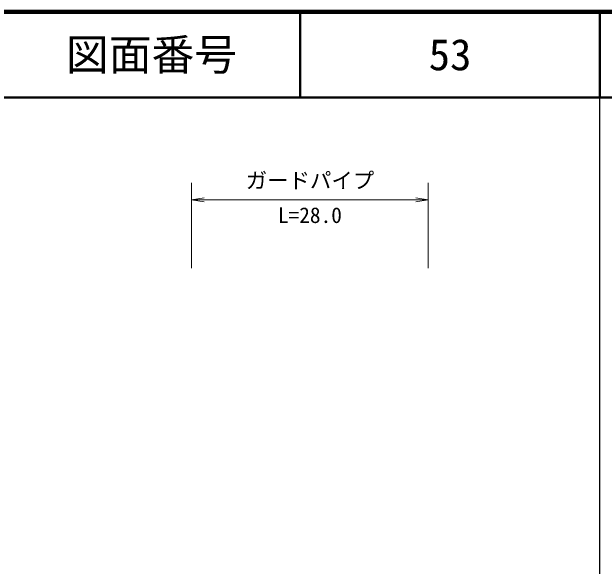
# Model space of a CAD drawing. Units: millimetres, scale not verified. Extents: x 40000 to 680000, y 20000 to 380000.
# Drawn here: x 510301 to 579500, y 315205 to 380000 of the extents above; entities that cross this region are included whole.
import ezdxf
from ezdxf.enums import TextEntityAlignment as Align

# ---------------------------------------------------------------- set-up
doc = ezdxf.new("R2010")
doc.units = ezdxf.units.MM
doc.header["$LTSCALE"] = 1000
for name, color, linetype, lineweight in [('M-STR-STR3', 7, 'Continuous', 13), ('M-TTL', 7, 'Continuous', 13), ('M-TTL-BAND', 7, 'Continuous', 25), ('M-TTL-LINE', 7, 'Continuous', 50)]:
    doc.layers.add(name, color=color, linetype=linetype, lineweight=lineweight)
doc.layers.add('M-TTL-TXT', color=7, linetype='Continuous')
doc.styles.add('ＭＳ ゴシック', font='')
doc.styles.get('ＭＳ ゴシック').set_extended_font_data('MS Gothic')

# ---------------------------------------------------------------- blocks, each defined once
blk = doc.blocks.new('open_arrow')
at = {"color": 0, "linetype": 'Continuous', "lineweight": -2}
blk.add_lwpolyline([(7.5, 1.25), (0, 0), (7.5, -1.25)], dxfattribs=at)

msp = doc.modelspace()

# ---------------------------------------------------------------- linework, layer by layer
at = {"layer": 'M-STR-STR3'}
for p, q in [((531304, 350029), (531304, 360029)), ((558955, 350029), (558955, 360029)), ((531304, 358029), (558955, 358029))]:
    msp.add_line(p, q, dxfattribs=at)
at = {"layer": 'M-TTL', "color": 2, "lineweight": 140}
msp.add_line((680000, 380000), (40000, 380000), dxfattribs=at)
at = {"layer": 'M-TTL-BAND'}
msp.add_line((579000, 20000), (579000, 370000), dxfattribs=at)
at = {"layer": 'M-TTL-LINE'}
for p, q in [((543997, 380000), (543997, 370000)), ((579000, 380000), (579000, 370000)), ((40000, 370000), (680000, 370000))]:
    msp.add_line(p, q, dxfattribs=at)

# ---------------------------------------------------------------- block references
at = {"layer": 'M-STR-STR3', "xscale": 193, "yscale": 193}
msp.add_blockref('open_arrow', (531304, 358029), dxfattribs=at)
at = {"layer": 'M-STR-STR3', "xscale": 193, "yscale": 193, "rotation": 180}
msp.add_blockref('open_arrow', (558955, 358029), dxfattribs=at)

# ---------------------------------------------------------------- texts
at = {"layer": 'M-STR-STR3', "style": 'ＭＳ ゴシック'}
for s, p in [('ガードパイプ', (537629, 358825)), ('L=28.0', (541379, 354766))]:
    msp.add_text(s, height=1833, dxfattribs=at).set_placement(p, align=Align.BOTTOM_LEFT)
at = {"layer": 'M-TTL-TXT', "style": 'ＭＳ ゴシック'}
for s, p in [('図面番号', (526622, 375000)), ('53', (561497, 375000))]:
    msp.add_text(s, height=3666, dxfattribs=at).set_placement(p, align=Align.MIDDLE_CENTER)

doc.saveas('drawing.dxf')
